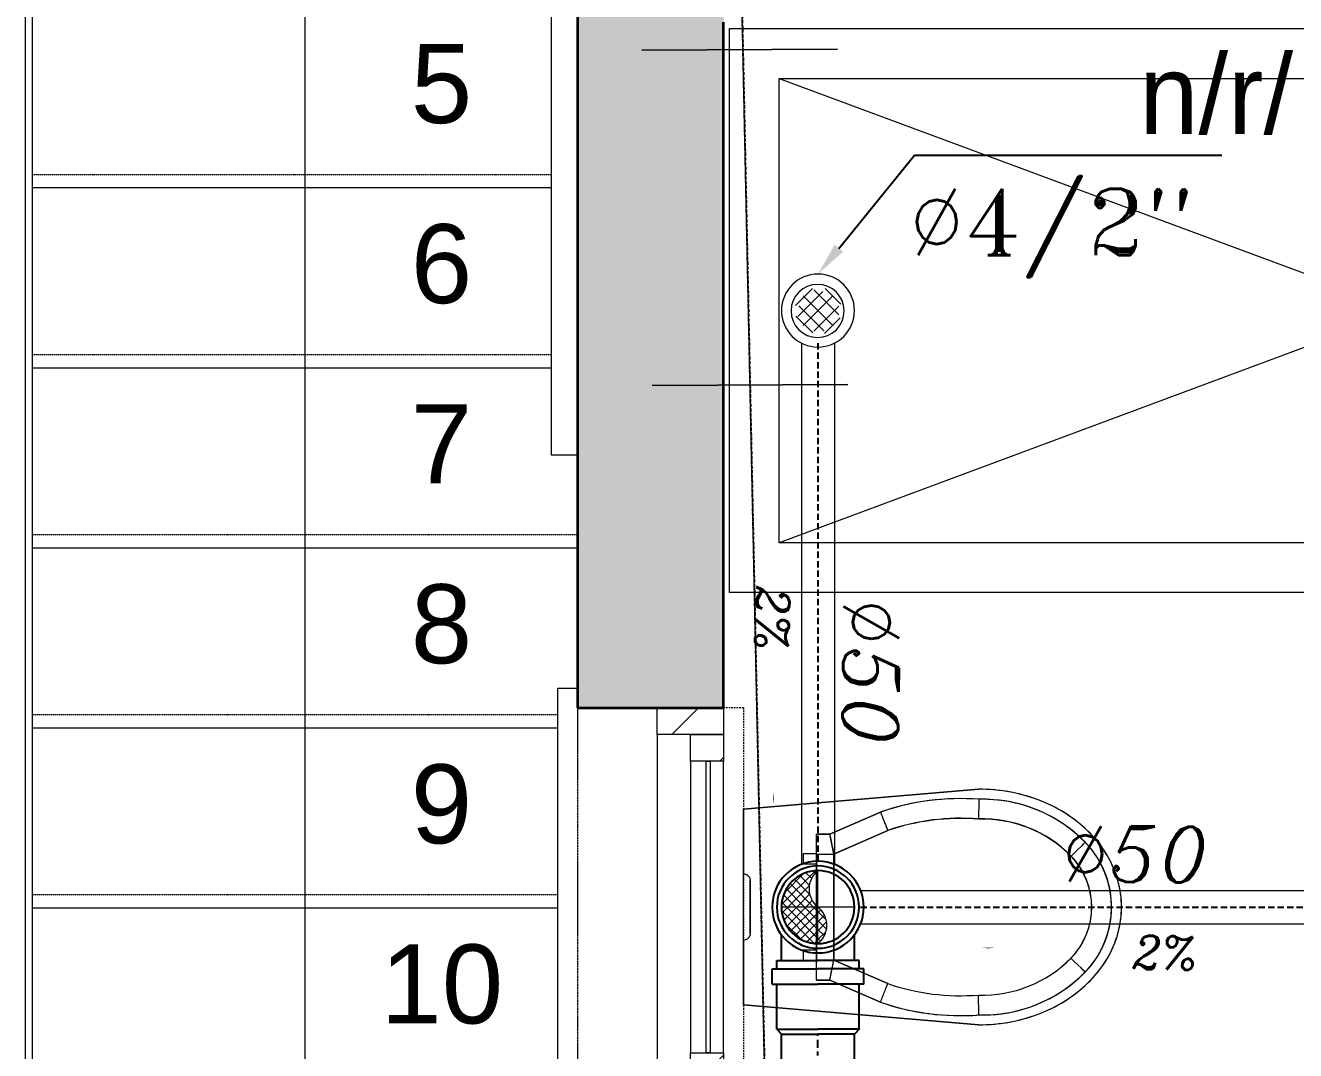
# Model space of a CAD drawing. Header units: centimetres. Extents: x 14435 to 32127, y -4289 to 2500.
# Drawn here: x 25841.3 to 26032.8, y -1457.6 to -1303 of the extents above; entities that cross this region are included whole.
import ezdxf
from ezdxf import colors
from ezdxf.entities.mleader import LeaderData, LeaderLine
from ezdxf.math import Vec2, Vec3

# ---------------------------------------------------------------- set-up
doc = ezdxf.new("R2010")
doc.units = ezdxf.units.CM
for name, pattern in [('Center', [29.999999120608162, 12.00000007375544, -5.999999682284241, 5.999999682284241, -5.999999682284241]), ('Dash Tiny', [0.12, 0.06, -0.06]), ('Hidden', [0.7143750000000001, 0.4762500000000001, -0.238125]), ('Hidden2', [0.30000000000000004, 0.2, -0.1]), ('Overhead', [0.396875, 0.238125, -0.15875])]:
    doc.linetypes.add(name, pattern=pattern)
for name, color, linetype in [('A', 251, 'Continuous'), ('biov 110', 252, 'Continuous'), ('biov center', 130, 'Hidden'), ('BIUV', 4, 'Continuous'), ('FITTINGS', 7, 'Continuous'), ('INS', 1, 'Continuous'), ('M-DR-FITTING', 150, 'Continuous'), ('num of plumbing', 250, 'Continuous')]:
    doc.layers.add(name, color=color, linetype=linetype)
for name, color, linetype, lineweight in [('A-DETL', 7, 'Continuous', 5), ('A-FLOR-HRAL', 7, 'Continuous', 5), ('A-GLAZ', 7, 'Continuous', 13), ('A-WALL-PATT', 7, 'Continuous', 35), ('I-WALL', 7, 'Continuous', 13), ('P-SANR-FIXT', 7, 'Continuous', 5), ('S-STRS', 7, 'Continuous', 13), ('S-STRS-ANNO', 7, 'Continuous', 5)]:
    doc.layers.add(name, color=color, linetype=linetype, lineweight=lineweight)
for name, color, linetype, lineweight, true_color in [('PDF_0-BOUNDARY-BUILDING', 240, 'Continuous', 5, 0xff003f), ('PDF_C1660_0_1', 3, 'Continuous', 5, 0x00ff00), ('מפת מדידה_dwg', 8, 'Continuous', 5, 0x767676)]:
    doc.layers.add(name, color=color, linetype=linetype, lineweight=lineweight, true_color=true_color)
doc.styles.add('Arial_2', font='arial.ttf', dxfattribs={"height": 11.90625})
doc.styles.add('BK', font='miryl')
doc.styles.add('italic1', font='italic.shx', dxfattribs={"height": 30})
doc.styles.add('rom', font='romant')
pattern_1 = [(135, (-2972.061, 549.3240000000001), (-5.613013629058814, -5.613013629058813), [])]

# ---------------------------------------------------------------- blocks, each defined once
blk = doc.blocks.new('If_toilet_wall_hung_6505 - Wall_Hung_WC-Valverfa_2893_1_-385906-קרקע פיתוח')
at = {"layer": 'P-SANR-FIXT'}
for p, q in [((-4.999999999999955, 0), (5.00000000000015, 0)), ((-17.75000000000008, -35.50000000000076), (-14.75000000000025, -3.79e-12)), ((-14.75000000000037, -3.7697e-12), (-17.75000000000007, -35.50000000000063)), ((-14.75000000000025, -3.7902e-12), (14.75000000000034, -3.8855e-12)), ((-5.000000000000066, -1.2779e-12), (-14.75000000000037, -3.7697e-12)), ((-4.000000000003855, -0.9999999999963074), (3.999999999996491, -0.9999999999963074)), ((4.000000000000146, -1.000000000000015), (-3.999999999999953, -1.000000000000015)), ((-3.999999999999979, -1.000000000000003), (4.000000000000187, -1.000000000000029)), ((14.75000000000035, -3.7427e-12), (5.000000000000047, -1.2687e-12)), ((14.75000000000034, -3.8853e-12), (17.75000000000014, -35.50000000000063)), ((17.75000000000014, -35.50000000000059), (14.75000000000035, -3.7427e-12)), ((-8.020000000000001, -8.999999999247303), (-8.020000000000001, -10.9999999992473)), ((-6.52, -8.999999999247303), (-8.020000000000001, -8.999999999247303)), ((-6.52, -10.99999999924731), (-6.52, -8.999999999247303)), ((6.520000000000001, -8.99999999924756), (6.519999999999999, -10.99999999924736)), ((8.020000000000001, -8.99999999924756), (6.520000000000001, -8.99999999924756)), ((8.020000000000001, -10.99999999924737), (8.020000000000001, -8.99999999924756)), ((-11.01940698044644, -10.99999999924729), (10.98059301955353, -10.99999999924738)), ((-11.01940698044644, -12.99999999924702), (-11.01940698044644, -10.99999999924729)), ((-11.01940698045033, -10.99999999924555), (-11.01940698045033, -12.9999999992451)), ((-11.01940698044643, -10.99999999924729), (-8.019406980446458, -10.9999999992473)), ((-11.01940698044643, -10.9999999992473), (-11.01940698044643, -12.9999999992473)), ((-8.019406980445947, -13.62413519553406), (-8.019406980446353, -10.99999999924731)), ((7.980593019553406, -10.99999999924483), (-8.019406980446353, -10.99999999924731)), ((-8.019406980446435, -13.62396172163796), (-8.019406980446435, -10.9999999992473)), ((7.980593019553406, -10.99999999924483), (7.980593019553812, -13.62413519553158)), ((7.980593019553506, -10.99999999924724), (10.9805930195535, -10.99999999924723)), ((7.980593019553518, -10.99999999924723), (7.980593019553518, -13.62396172163789)), ((10.98059301955353, -10.99999999924738), (10.98059301955353, -12.99999999924748)), ((10.98059301954987, -12.9999999992451), (10.98059301954987, -10.99999999924555)), ((10.9805930195535, -10.99999999924723), (10.9805930195535, -12.99999999924723)), ((-14.35204459119447, -20.6650665039681), (-11.01940698044655, -12.999999999247)), ((-11.01940698045033, -12.9999999992451), (-14.35204458283661, -20.6650664847317)), ((-11.01940698044643, -12.9999999992473), (-14.35204458283296, -20.66506648473652)), ((-11.01940698044655, -12.99999999924727), (-8.019406980445954, -13.62413519553406)), ((7.980593019553386, -13.62413519553411), (10.98809504838085, -13.01725466555031)), ((10.98059301955353, -12.99999999924749), (14.31323062194107, -20.66506648473899)), ((14.31323062193702, -20.66506648473517), (10.98059301954987, -12.9999999992451)), ((10.9805930195535, -12.99999999924722), (14.31323062194096, -20.66506648473853)), ((-8.019406980446638, -13.62396172163794), (-11.55406358735208, -21.75367191752143)), ((-11.55406358735221, -21.75367191752144), (-8.019406980446435, -13.62396172163796)), ((-8.019406980445948, -13.62413519553406), (-11.55406358735213, -21.75367191752151)), ((7.980593019553362, -13.62396172163789), (-8.019406980446638, -13.62396172163794)), ((-8.019406980445947, -13.62413519553406), (7.980593019553393, -13.62413519553411)), ((7.980593019553406, -13.62413519553158), (-8.019406980446353, -13.62413519553406)), ((11.51524962646047, -21.75367191752444), (7.980593019553362, -13.62396172163789)), ((7.980593019553515, -13.62396172163789), (11.51524962646018, -21.75367191752338)), ((8.016276268591026, -13.61693471191683), (11.55406358735213, -21.75367191752151)), ((-8.24399771047062, -49.92858528880417), (-7.701725778943311, -49.37286338420829)), ((8.200240937680771, -49.93342350176579), (7.656242985204104, -49.37939109236069)), ((-9.796903633078841, -51.5200079437431), (-9.516204381677316, -51.23234650759217)), ((-9.516203026071253, -51.23234511836301), (-9.183242044054778, -50.89112570366609)), ((-9.183240247394428, -50.89112386244316), (-8.749316191518952, -50.44643718632864)), ((-8.74931470601108, -50.44643566397571), (-8.243998296589126, -49.92858588946018)), ((8.707166328695276, -50.44969951805178), (8.200241569292096, -49.93342414502767)), ((9.142473030583798, -50.89303578389523), (8.707167892505963, -50.44970111070815)), ((9.476495610990971, -51.23321966542672), (9.14247488747822, -50.89303767504148)), ((9.758089672186438, -51.52000794374286), (9.476496993707224, -51.23322107364822))]:
    blk.add_line(p, q, dxfattribs=at)
at = {"layer": 'P-SANR-FIXT', "flags": 128}
for points in [[(-14.35204458283661, -20.6650664847317), (-14.80522823461936, -22.06249265946157), (-15.20216724551533, -23.4769235548016), (-15.54222659778271, -24.90609638304536), (-15.82486226900004, -26.34772477254824), (-16.04962210238608, -27.79950242541346), (-16.2161465301537, -29.25910680709249), (-16.32416914874103, -30.72420286193941), (-16.3735171450029, -32.19244674881153), (-16.36411157267107, -33.66148959068651), (-16.29596747865643, -35.12898123240537), (-16.26940698045, -35.49999999997634)], [(16.23059301954997, -35.49999999997634), (16.31359515261636, -34.03327371945433), (16.33787748543722, -32.56440146347824), (16.30340117146065, -31.09573311431412), (16.21022136543365, -29.62961822802345), (16.05848713516836, -28.1684022756632), (15.84844122306617, -26.71442289105594), (15.58041965777809, -25.27000613104154), (15.25485121663365, -23.83746275431945), (14.87225673968828, -22.41908452469283), (14.43324829648908, -21.01714054476455), (14.31323062193702, -20.66506648473517)], [(-16.26940698045, -35.49999999997634), (-16.27511357824948, -36.36572073057426), (-16.24619601577117, -37.23097717997079), (-16.18270055494665, -38.09438512243072), (-16.08472877496773, -38.95456328942673), (-15.95243740978316, -39.8101355793849), (-15.78603809735559, -40.6597332591552), (-15.58579704108971, -41.50199715368333), (-15.35203458395924, -42.33557982042159), (-15.0851246960288, -43.15914770491729), (-14.78549437618151, -43.97138327424105), (-14.4536229690109, -44.77098712474877), (-14.0900413979738, -45.55668006085727), (-13.69533131602317, -46.3272051414726), (-13.27012417509043, -47.081329690831), (-12.81510021589426, -47.81784727052987), (-12.33098737970378, -48.5355796095539), (-11.81856014378385, -49.23337848927126), (-11.27863828240095, -49.91012758032974), (-10.71208555535594, -50.5647442285489), (-10.11980832615375, -51.19618118693225), (-9.796903633082422, -51.52000794373869)], [(9.75808967218283, -51.52000794373869), (10.36357480709459, -50.90122470217184), (10.94383088864425, -50.25872347379069), (11.49792963088154, -49.59353212350023), (12.02498459402149, -48.90671481556799), (12.52415260255555, -48.1993703111663), (12.99463509415273, -47.47263021061737), (13.43567939719073, -46.72765714305075), (13.84657993486954, -45.96564290645003), (14.22667935398302, -45.18780656104082), (14.57536957654407, -44.39539247904885), (14.89209277257908, -43.58966835396741), (15.17634225253964, -42.77192317251523), (15.42766327789389, -41.94346515253873), (15.64565378861362, -41.10561965014348), (15.82996504638389, -40.25972703940214), (15.98030219250959, -39.40714056804548), (16.09642471962755, -38.54922419254931), (16.17814685646566, -37.68735039610354), (16.2253378650384, -36.82289799292835), (16.23792224979822, -35.95724992245839), (16.23059301954997, -35.49999999997634)], [(-9.796903633082422, -51.52000794373869), (-9.388389232392983, -51.90298858727997), (-8.964886458709538, -52.26932666826145), (-8.527072826127727, -52.61843612390883), (-8.075648743065258, -52.94975845356613), (-7.61133639175562, -53.26276361217709), (-7.134878572913305, -53.556950858262), (-6.647037517408859, -53.83184955498988), (-6.1485936668652, -54.08701992308124), (-5.640344425112681, -54.32205374438069), (-5.123102882518772, -54.53657501491413), (-4.597696515211242, -54.73024054641191), (-4.064965861298223, -54.90274051533121), (-3.525763176181994, -55.05379895852837), (-2.980951069135709, -55.18317421470845), (-2.431401123309654, -55.29065931106931), (-1.877992501386918, -55.37608229437832), (-1.321610539107055, -55.43930650608996), (-0.7631453289222213, -55.48023080094977), (-0.2034902960355668, -55.4987897088215), (-3.8983e-12, -55.49998654813197)], [(-3.8983e-12, -55.49998654813197), (0.5598346171935124, -55.48801197992281), (1.11874257140032, -55.45365957648701), (1.675829729116049, -55.39698429435362), (2.230204869727249, -55.31807680187995), (2.780981111270124, -55.2170633342167), (3.327277329250265, -55.0941054913749), (3.868219566256703, -54.94939997966493), (4.402942430104072, -54.78317829703792), (4.930590478278665, -54.59570636272434), (5.450319586462446, -54.38728409183873), (5.961298298952393, -54.15824491553973), (6.462709158810735, -53.90895524765638), (6.953750015624083, -53.63981389848108), (7.433635308770724, -53.35125143675471), (7.901597324152892, -53.04372950085913), (8.356887422371672, -52.71774006029491), (8.798777236392773, -52.37380462861879), (9.226559836780002, -52.01247342915786), (9.639550862626946, -51.63432451475117), (9.75808967218283, -51.52000794373869)]]:
    blk.add_lwpolyline(points, dxfattribs=at)
at = {"layer": 'P-SANR-FIXT'}
for centre, radius, start, end in [((20.35235974803396, -32.69186021421128), 36.72927235015186, 160.8862671774851, 184.3848328534368), ((20.35236424021053, -32.69186125371304), 36.72927693665903, 160.8862679725171, 184.3848339864173), ((-20.39117370894301, -32.69186021421334), 36.72927235016794, 355.6151646026862, 19.11373282250528), ((-20.39117370892665, -32.69186021421128), 36.72927235015183, 355.6151671465627, 19.11373282251196), ((20.35236360638918, -32.69186110704554), 33.72927628952832, 161.0772151825673, 184.652074254147), ((20.35236424021053, -32.69186125371304), 33.72927693665905, 161.0772152960454, 184.6520747443133), ((20.35235974803396, -32.69186021421129), 33.72927235015185, 161.0772144917799, 184.6520763730223), ((-20.39117370894301, -32.69186021421335), 33.72927235016792, 355.347923626982, 18.92278550820904), ((-20.39117370892665, -32.69186021421129), 33.72927235015185, 355.3479236269777, 18.92278550821733), ((-20.35236360638918, -32.69186110704554), 33.72927628952832, 355.3479257458523, 18.92278481743267), ((5.367872172899209, -36.07550628776512), 21.64493143087049, 178.4764115387629, 190.2382057693785), ((5.367973139797694, -36.07548834199311), 21.64503185408559, 178.4764717283464, 225.508750169254), ((5.367973286149463, -36.07548824464556), 18.64503202610142, 178.0082477738197, 225.4947289131887), ((5.367872172899209, -36.07550628776512), 18.64493143087051, 178.0081816384658, 225.5235884612265), ((5.367973139797694, -36.07548834199312), 18.64503185408557, 178.0082489528071, 225.494729024239), ((-5.406686133791898, -36.07550628776512), 18.64493143087051, 314.4764115387732, 1.991818361534851), ((-5.406786392202893, -36.07548881325097), 18.64503102135915, 314.5052704381577, 1.99175398688536), ((-5.367973286149463, -36.07548824464556), 18.64503202610142, 314.5052710868106, 1.991752226180269), ((-5.406786392202893, -36.07548881325096), 21.64503102135913, 314.4912493289817, 1.523530871342399), ((-5.406686133791898, -36.07550628776512), 21.6449314308705, 338.0000000000047, 1.523588461237019), ((5.367872172899209, -36.07550628776512), 21.64493143087047, 213.7617942306102, 225.523588461226), ((-0.0586815592042032, -41.59667621325911), 10.90344953959624, 225.4947289131882, 270.3083631374424), ((-0.0194069804463582, -41.49999999924796), 10.99999999999944, 225.7018146411251, 314.2981853588667), ((-0.0194069804463717, -41.49999999924726), 10.99999999999999, 225.7453737292145, 270.0794241734842), ((-0.0194069804463176, -41.49999999924726), 10.99999999999999, 270.0794241734844, 314.2546120135344), ((0.0586815592042032, -41.59667621325911), 10.90344953959624, 269.6916368625569, 314.505271086811), ((-5.406686133791898, -36.07550628776512), 21.64493143087051, 314.4764115387728, 326.2382057693888), ((-0.0194069804463582, -41.49999999924795), 13.99999999999943, 225.6791168391959, 314.3208831018384), ((-0.0194069804463717, -41.49999999924726), 13.99999999999995, 240.4943511519144, 255.2868876626992), ((-0.0194069804463176, -41.49999999924726), 14.00000000000002, 284.8190112352791, 299.5585982970742)]:
    blk.add_arc(centre, radius, start, end, dxfattribs=at)
blk.add_ellipse((3.72e-14, -35.50000000000063), major_axis=(0, 21.49999999999938), ratio=0.8255813953488662, start_param=1.570796326794898, end_param=4.712388980384681, dxfattribs=at)
for points, knots in [([(-3.999999999999945, -1.000000000000015), (-4.08726646259966, -1.000000000000016), (-4.218154358056631, -0.982754608419044), (-4.383777717679782, -0.9265197981688531), (-4.481820890870497, -0.8781717134747669), (-4.555966852896974, -0.83206316746504), (-4.626939855904026, -0.7812061801555586), (-4.692690745187935, -0.7235441525460313), (-4.752376575504606, -0.659816531565258), (-4.807768261615867, -0.5923231788631362), (-4.86850287230196, -0.5014301675366433), (-4.926519594019808, -0.3837775487251505), (-4.982754730908363, -0.2181544594295397), (-4.999999999999958, -0.0872664625997359), (-4.999999999999956, -1.9e-14)], [0, 0, 0, 0, 0.1666666666666666, 0.25, 0.3333333333333333, 0.375, 0.4166666666666666, 0.5, 0.5416666666666666, 0.5833333333333333, 0.6666666666666666, 0.75, 0.8333333333333333, 1, 1, 1, 1]), ([(5.000000000000145, -1.9e-14), (4.999612983562118, -0.0872664625997362), (4.982942547026726, -0.2181544594295386), (4.926335572635726, -0.3837775487251491), (4.86853726458213, -0.501430167536641), (4.807812703883079, -0.5923231788631343), (4.752029149803813, -0.6598165315652578), (4.692875643706984, -0.7235441525460299), (4.627035269076176, -0.7812061801555578), (4.55555372727636, -0.8320631674650373), (4.482057932087645, -0.8781717134747653), (4.383709974831497, -0.9265197981688507), (4.217805756938854, -0.9827546084190437), (4.089212696735146, -1.000000000000017), (4.000000000000129, -1.000000000000015)], [-1, -1, -1, -1, -0.8333333333333331, -0.75, -0.6666666666666666, -0.5833333333333333, -0.5416666666666666, -0.5, -0.4166666666666666, -0.375, -0.3333333333333333, -0.25, -0.1666666666666666, 0, 0, 0, 0]), ([(-11.01940698044643, -12.9999999992473), (-11.01940698044645, -13.00048296613383), (-10.80858738939814, -13.04371506871108), (-10.16500159958696, -13.17776562061257), (-9.536666603743523, -13.30823475007135), (-8.804773868117794, -13.46118054175779), (-8.281206368245625, -13.56829641372406), (-8.01940698044647, -13.62396172163795)], [0, 0, 0, 0, 0.3333333333333333, 0.5, 0.6666666666666666, 0.8333333333333331, 1, 1, 1, 1]), ([(10.9805930195535, -12.99999999924723), (10.9804004480449, -12.99955708477743), (10.76982634567405, -13.04396949378363), (10.12616363391548, -13.17765020594357), (9.497914975282749, -13.30853444360976), (8.765734582274783, -13.46009718227272), (8.242876610614765, -13.57062445683), (7.980593019553545, -13.62396172163788)], [0, 0, 0, 0, 0.3333333333333333, 0.5, 0.6666666666666666, 0.8333333333333331, 1, 1, 1, 1]), ([(-14.35204458283296, -20.66506648473652), (-14.35202719400624, -20.66502649043503), (-14.16071973577292, -20.73971125596605), (-13.42421685248665, -21.02677024591329), (-12.49460458518325, -21.3883245784806), (-11.86744680241598, -21.63228095909282), (-11.55406358735225, -21.75367191752146)], [0, 0, 0, 0, 0.2857142857142857, 0.5714285714285714, 0.7857142857142857, 1, 1, 1, 1]), ([(14.31323062194096, -20.66506648473853), (14.31322192747994, -20.66504648747819), (14.24269559149716, -20.69259828543674), (13.86995347617975, -20.8379252965228), (13.27362496135524, -21.07019028891423), (12.73866068630018, -21.27839951538098), (12.1420294099197, -21.51025763590745), (11.72417251431909, -21.67274432244798), (11.51524962646018, -21.75367191752338)], [-1, -1, -1, -1, -0.8571428571428571, -0.5714285714285714, -0.4285714285714286, -0.2857142857142857, -0.1428571428571428, 0, 0, 0, 0]), ([(-16.26940698044634, -35.49999999997718), (-16.26940660712626, -35.49998596428221), (-16.15456461769669, -35.49713088272652), (-15.60258933997383, -35.48340144385951), (-14.79128071530031, -35.46360232904432), (-13.93600151257556, -35.44306419291005), (-13.4889088204127, -35.43280641525499), (-13.26579399705463, -35.42746838101866)], [-1, -1, -1, -1, -0.7857142857142857, -0.5714285714285714, -0.2857142857142857, -0.1428571428571428, 0, 0, 0, 0]), ([(16.23059301955363, -35.49999999997722), (16.23059131190155, -35.50002226996414), (16.11575092401923, -35.49712208843771), (15.56377493375, -35.48342454607278), (14.75246984629812, -35.46351478860741), (13.89718648553296, -35.44321479072662), (13.45010486751437, -35.43247390126709), (13.22698003616194, -35.42746838101864)], [-1, -1, -1, -1, -0.7857142857142857, -0.5714285714285714, -0.2857142857142857, -0.1428571428571428, 0, 0, 0, 0])]:
    blk.add_open_spline(points, degree=3, knots=knots, dxfattribs=at)
for points in [[(-17.75000000000007, -35.50000000000074), (-17.75000000000004, -37.10819623933835), (-17.45081322796323, -40.32450976880328), (-16.1269763494928, -44.90712193054949), (-13.99446580567274, -49.01800485516695), (-11.16021331066058, -52.45104308856178), (-7.766344849639065, -55.03408402896341), (-3.983025506801984, -56.63760475499781), (-1.327696895266941, -57.00000000000006), (1.737e-13, -57.00000000000001)], [(-6.59e-14, -57.00000000000001), (1.327696895267051, -57.00000000000003), (3.983025506802084, -56.63760475499779), (7.766344849639174, -55.03408402896336), (11.16021331066068, -52.45104308856177), (13.99446580567284, -49.01800485516695), (16.12697634949289, -44.90712193054942), (17.4508132279633, -40.32450976880324), (17.75000000000011, -37.10819623933832), (17.75000000000013, -35.5000000000007)]]:
    blk.add_open_spline(points, degree=3, dxfattribs=at)
blk = doc.blocks.new('2D מקלחון - M_Shower Stall-2D-911699-קרקע פיתוח')
at = {"layer": 'P-SANR-FIXT'}
for p, q in [((0, 0), (0, 84.99999999999966)), ((0, 84.99999999999966), (193.6463891184656, 84.99999999999966)), ((193.6463891184656, 84.99999999999966), (193.6463891184656, 0)), ((7.499999999999607, 77.49999999999972), (93.92853361856007, 45.39466094067235)), ((7.499999999999607, 7.5), (7.499999999999607, 77.49999999999972)), ((7.499999999999607, 77.49999999999972), (186.1463891184657, 77.49999999999972)), ((186.1463891184657, 77.49999999999972), (99.7178554999053, 45.39466094067236)), ((186.1463891184657, 77.49999999999972), (186.1463891184657, 7.5)), ((94.06100125041291, 39.73780669117997), (7.499999999999607, 7.5)), ((99.58538786805249, 39.73780669117998), (186.1463891184657, 7.5)), ((186.1463891184657, 7.5), (7.499999999999621, 7.5)), ((193.6463891184656, 0), (0, 0))]:
    blk.add_line(p, q, dxfattribs=at)
for start, end in [(359.9999999999994, 179.9999999999997), (180, 359.9999999999994)]:
    blk.add_arc((96.82319455923307, 42.49999999999974), 4, start, end, dxfattribs=at)
blk = doc.blocks.new('חלון חד כנפי - שירותים מרתף-V3-קרקע פיתוח')
at = {"layer": 'A-GLAZ', "lineweight": 5, "true_color": 0x008040}
h = blk.add_hatch(dxfattribs=at)
h.set_pattern_fill('FP_3', color=116, style=0, pattern_type=2)
h.set_pattern_definition(pattern_1)
h.paths.add_polyline_path([(30.00000000000185, 8.556058097535843), (30.00000000000185, 11.00000000000096), (26.00000000000059, 11.00000000000096), (26.00000000000059, 0.9999999999997726), (30.00000000000185, 0.9999999999997726)], flags=0)
h.paths.add_polyline_path([(-25.99999999999799, 0.9999999999997726), (-25.99999999999799, 11.00000000000096), (-29.99999999999794, 11.00000000000096), (-29.99999999999794, 0.9999999999997726)], flags=0)
h = blk.add_hatch(dxfattribs=at)
h.set_pattern_fill('FP_3', color=116, style=0, pattern_type=2)
h.set_pattern_definition(pattern_1)
h.paths.add_polyline_path([(26.00000000000059, 5.999999999998635), (26.00000000000059, 11.00000000000096), (22.00000000000063, 11.00000000000096), (22.00000000000063, 5.999999999998635)], flags=0)
h.paths.add_polyline_path([(-21.99999999999803, 9.00000000000142), (-21.99999999999803, 11.00000000000096), (-25.99999999999799, 11.00000000000096), (-25.99999999999799, 5.999999999998635), (-21.99999999999803, 5.999999999998635), (-21.99999999999803, 8.400000000001555)], flags=0)
at = {"layer": 'A-GLAZ', "linetype": 'Overhead'}
for p, q in [((-30.00000000000079, 14), (-30.00000000000079, 11)), ((-30.00000000000079, 14), (29.9999999999992, 14)), ((29.9999999999992, 14), (29.9999999999992, 11)), ((-30.00000000000036, -10.99999999999999), (29.99999999999964, -10.99999999999999))]:
    blk.add_line(p, q, dxfattribs=at)
at = {"layer": 'A-GLAZ'}
for p, q in [((-30.00000000000103, 11), (-26.00000000000103, 11)), ((-26.00000000000103, 6.000000000000001), (-26.00000000000103, 11)), ((-26.00000000000103, 11), (-22.00000000000103, 11)), ((-26.00000000000103, 11), (-26.00000000000103, 1.000000000000002)), ((-22.00000000000103, 11), (-22.00000000000103, 6.000000000000001)), ((21.99999999999772, 11), (-22.00000000000103, 11)), ((21.99999999999772, 6.000000000000001), (21.99999999999772, 11)), ((21.99999999999772, 11), (25.99999999999772, 11)), ((25.99999999999772, 11), (25.99999999999772, 6.000000000000001)), ((25.99999999999782, 1.000000000000002), (25.99999999999782, 11)), ((25.99999999999782, 11), (29.99999999999783, 11)), ((-22.00000000000103, 8.400000000000006), (-22.00000000000103, 9.000000000000005)), ((-22.00000000000103, 9.000000000000005), (21.99999999999772, 9.000000000000005)), ((21.99999999999772, 8.400000000000006), (-22.00000000000103, 8.400000000000006)), ((21.99999999999772, 9.000000000000005), (21.99999999999772, 8.400000000000006)), ((-22.00000000000103, 6.000000000000001), (-26.00000000000103, 6.000000000000001)), ((-22.00000000000103, 6.000000000000001), (21.99999999999772, 6.000000000000001)), ((25.99999999999772, 6.000000000000001), (21.99999999999772, 6.000000000000001)), ((-26.00000000000103, 1.000000000000002), (-30.00000000000103, 1.000000000000002)), ((-26.00000000000103, 1.000000000000002), (25.99999999999782, 1.000000000000002)), ((29.99999999999783, 1.000000000000002), (25.99999999999782, 1.000000000000002)), ((-33.0000000000008, -14.00000000010141), (-33.0000000000008, -11.00000000000223)), ((32.99999999999918, -11.00000000000223), (32.99999999999918, -14.00000000010141)), ((32.99999999999918, -14.00000000010141), (-33.0000000000008, -14.00000000010141))]:
    blk.add_line(p, q, dxfattribs=at)
blk = doc.blocks.new('הזזה-דו-כנפי - מרתף סלון 1-929916-קרקע פיתוח')
at = {"layer": 'A-GLAZ'}
for p, q in [((43.95895115519237, 15), (-104.0000000000017, 15)), ((-104.0000000000017, 15), (-104.0000000000017, 10.99999999999999))]:
    blk.add_line(p, q, dxfattribs=at)
blk = doc.blocks.new('Railing - Railing-1077761-קרקע פיתוח')
at = {"layer": 'A-FLOR-HRAL'}
for p, q in [((-643.5642731578806, -3078.818674903796), (-643.56427315788, -2754.942429719257)), ((-642.5642731578802, -2755.942429719257), (-642.5642731578808, -3078.818674903796))]:
    blk.add_line(p, q, dxfattribs=at)
blk = doc.blocks.new('מפת מדידה_dwg-896485-קרקע פיתוח')
at = {"layer": 'PDF_0-BOUNDARY-BUILDING', "color": 231, "true_color": 0xffaabf, "flags": 128}
for points in [[(30735.42389207275, 24167.82062751627), (30707.91173207275, 24178.40222751626)], [(30718.49333207275, 24120.20342751626), (30690.98117207275, 24130.78502751627)]]:
    blk.add_lwpolyline(points, close=True, dxfattribs=at)
at = {"layer": 'PDF_C1660_0_1', "color": 9, "lineweight": 13, "true_color": 0xe1aab7, "flags": 128}
blk.add_lwpolyline([(31975.05833207275, 24912.76526751626), (32581.19700419098, 24734.10847594857), (32150.39425309013, 23274.84963333078), (31652.0080480739, 23486.75255660371), (31211.20155395096, 23679.27663398915), (30771.44293088321, 23876.01075483525), (30636.10839153643, 23938.14752650648), (31134.71899388255, 25299.10925258234), (31975.06784153246, 24912.78774442101)], dxfattribs=at)
blk = doc.blocks.new('pituah')
at = {"layer": 'A-WALL-PATT', "lineweight": 13, "true_color": 0xc7c8ca}
h = blk.add_hatch(color=9, dxfattribs=at)
h.paths.add_polyline_path([(58646.74221481918, -12580.05060542084), (58668.74221481918, -12580.05060542084), (58668.74221481918, -12550.86457382696), (58646.74221481918, -12550.86457382696), (58646.74221481918, -12553.86457382696)], flags=0)
h.paths.add_polyline_path([(58646.74221481918, -12490.86457382696), (58668.74221481918, -12490.86457382696), (58668.74221481918, -12369.10032344922), (58646.74221481918, -12369.10032344922), (58646.74221481918, -12473.9702112999)], flags=0)
h.paths.add_polyline_path([(58646.74221481918, -12309.10032344922), (58668.74221481918, -12309.10032344922), (58668.74221481918, -12283.10032344922), (58646.74221481918, -12283.10032344922), (58646.74221481918, -12306.10032344922)], flags=0)
h.paths.add_polyline_path([(58657.74221481919, -12207.10032344922), (58668.74221481918, -12207.10032344922), (58668.74221481918, -12112.7046084035), (58646.74221481918, -12112.7046084035), (58646.74221481918, -12207.10032344922), (58650.95530645983, -12207.10032344922)], flags=0)
at = {"layer": 'A-DETL', "color": 1, "linetype": 'Hidden', "lineweight": 25, "true_color": 0xff0000}
blk.add_line((58646.27164007049, -11192.99573144534), (58676.96437716999, -12642.33992393174), dxfattribs=at)
at = {"layer": 'A-DETL', "linetype": 'Dash Tiny'}
blk.add_line((58646.74221481918, -12090.7046084035), (58646.74221481918, -12627.62190243284), dxfattribs=at)
at = {"layer": 'I-WALL', "lineweight": 35}
for p, q in [((58646.74221481918, -12369.10032344922), (58646.74221481918, -12490.86457382696)), ((58668.74221481918, -12490.86457382696), (58668.74221481918, -12387.49603849493)), ((58646.74221481918, -12490.86457382696), (58668.74221481918, -12490.86457382696))]:
    blk.add_line(p, q, dxfattribs=at)
at = {"layer": 'S-STRS', "linetype": 'Hidden2', "lineweight": 5}
for p, q in [((58642.74221481919, -12410.47904528999), (58564.50205685394, -12410.47904528999)), ((58642.74221481919, -12437.62190243284), (58564.50205685394, -12437.62190243284)), ((58646.74221481918, -12464.7647595757), (58564.50205685394, -12464.7647595757)), ((58643.74221481908, -12491.90761671856), (58564.50205685394, -12491.90761671856)), ((58643.74221481908, -12519.05047386141), (58564.50205685394, -12519.05047386141))]:
    blk.add_line(p, q, dxfattribs=at)
at = {"layer": 'S-STRS', "lineweight": 5}
for p, q in [((58642.74221481919, -12412.47904528999), (58564.50205685394, -12412.47904528999)), ((58642.74221481919, -12439.62190243284), (58564.50205685394, -12439.62190243284)), ((58646.74221481918, -12466.7647595757), (58564.50205685394, -12466.7647595757)), ((58643.74221481908, -12493.90761671856), (58564.50205685394, -12493.90761671856)), ((58643.74221481908, -12521.05047386141), (58564.50205685394, -12521.05047386141))]:
    blk.add_line(p, q, dxfattribs=at)
at = {"layer": 'S-STRS-ANNO'}
for p, q in [((58605.62213583656, -12383.33618814713), (58605.62213583656, -12410.47904528999)), ((58605.62213583656, -12410.47904528999), (58605.62213583656, -12437.62190243284)), ((58605.62213583656, -12437.62190243284), (58605.62213583656, -12464.7647595757)), ((58605.62213583656, -12464.7647595757), (58605.62213583656, -12491.90761671856)), ((58605.62213583656, -12491.90761671856), (58605.62213583656, -12519.05047386141)), ((58605.62213583656, -12519.05047386141), (58605.62213583656, -12546.19333100427))]:
    blk.add_line(p, q, dxfattribs=at)
at = {"layer": 'A-FLOR-HRAL'}
blk.add_blockref('Railing - Railing-1077761-קרקע פיתוח', (59207.06633001182, -9548.80322752905), dxfattribs=at)
at = {"layer": 'A-GLAZ'}
for name, p, rotation in [('הזזה-דו-כנפי - מרתף סלון 1-929916-קרקע פיתוח', (58657.74221481919, -12348.7046084035), 89.99999999999991), ('חלון חד כנפי - שירותים מרתף-V3-קרקע פיתוח', (58657.74221481919, -12520.86457382696), 269.9999999999999)]:
    blk.add_blockref(name, p, dxfattribs=dict(at, rotation=rotation))
at = {"layer": 'P-SANR-FIXT'}
blk.add_blockref('2D מקלחון - M_Shower Stall-2D-911699-קרקע פיתוח', (58669.65275504528, -12473.46155081353), dxfattribs=at)
at = {"layer": 'P-SANR-FIXT', "rotation": 89.99999999999991}
blk.add_blockref('If_toilet_wall_hung_6505 - Wall_Hung_WC-Valverfa_2893_1_-385906-קרקע פיתוח', (58671.74221481918, -12520.86457382696), dxfattribs=at)
at = {"layer": 'מפת מדידה_dwg', "color": 31, "true_color": 0xffbfaa, "rotation": 21.33280097992486}
blk.add_blockref('מפת מדידה_dwg-896485-קרקע פיתוח', (38848.26592902491, -46084.55982532314), dxfattribs=at)
at = {"layer": 'S-STRS-ANNO', "char_height": 11.90625, "attachment_point": 1, "line_spacing_factor": 0.9417779076525878, "style": 'Arial_2'}
for s, insert, width in [('\\fArial|b0|i0|c177|p34|;5', (58621.6035160159, -12390.7947723786), 10.98878234872885), ('\\fArial|b0|i0|c177|p34|;6', (58621.6035160159, -12417.93762952146), 10.98878234872885), ('\\fArial|b0|i0|c177|p34|;7', (58621.6035160159, -12445.08048666431), 10.98878234872885), ('\\fArial|b0|i0|c177|p34|;8', (58621.6035160159, -12472.22334380717), 10.98878234872885), ('\\fArial|b0|i0|c177|p34|;9', (58621.6035160159, -12499.36620095003), 10.98878234872885), ('10', (58617.02485670392, -12526.50905809289), 21.9775646974577)]:
    blk.add_mtext(s, dxfattribs=dict(at, insert=insert, width=width))
blk = doc.blocks.new('*U752')
at = {"layer": 'FITTINGS', "color": 6}
for p, q in [((-591.248051652141, 3.999999880393829, 1.070817084e-07), (179.204960908015, 3.999999949559388, 1.070817084e-07)), ((-591.248051652141, -106.0000001195773, 1.070817084e-07), (179.2049609142177, -106.000000050407, 1.070817084e-07))]:
    blk.add_line(p, q, dxfattribs=at)
at = {"layer": 'FITTINGS', "color": 3, "linetype": 'Center'}
blk.add_line((-591.248051652141, -51.00000011959409, 1.070817084e-07), (179.2049609111163, -51.00000005042383, 1.070817084e-07), dxfattribs=at)
at = {"layer": 'M-DR-FITTING', "color": 0}
for p, q in [((186.5398761307959, 11.03999996236215), (179.2049608871307, 3.999999949559388)), ((179.2049608871307, 3.999999949559388), (179.2049609111414, -51.00000005042383)), ((186.5398761307959, 11.03999996236215), (186.539876138862, -51.00000005042383)), ((186.5398761307959, 11.03999994635504), (254.7398761387666, 11.03999994635504)), ((254.7398761067524, 18.07999994315226), (277.4732094480867, 18.07999997516647)), ((254.7398761067524, 18.07999994315226), (254.7398761307631, -51.00000005042383)), ((277.4732094480867, 18.07999997516647), (277.4732094641564, -51.0000000504082)), ((277.4732094640938, 11.03999996236215), (289.9398761227543, 11.03999994635504)), ((289.9398761227543, 11.03999994635504), (289.9398761387614, -51.00000005042383)), ((289.9398761245426, 3.999999949718834), (328.8072766754256, 3.999999949847016)), ((179.2049608871307, -106.000000050407), (179.2049609111414, -51.00000005042383)), ((186.5398761307959, -113.0400000632098), (186.539876138862, -51.00000005042383)), ((254.7398761067524, -120.0800000439999), (254.7398761307631, -51.00000005042383)), ((277.4732094480867, -120.0800000760141), (277.4732094641564, -51.00000005043947)), ((289.9398761227543, -113.0400000472027), (289.9398761387614, -51.00000005042383)), ((186.5398761307959, -113.0400000632098), (179.2049608871307, -106.000000050407)), ((186.5398761307959, -113.0400000472027), (254.7398761387666, -113.0400000472027)), ((277.4732094640938, -113.0400000632098), (289.9398761227543, -113.0400000472027)), ((289.9398761245426, -106.0000000503117), (328.8072766754256, -106.0000000504383)), ((254.7398761067524, -120.0800000439999), (277.4732094480867, -120.0800000760141))]:
    blk.add_line(p, q, dxfattribs=at)
for centre, radius, start, end in [((370.6049608745177, -51.00000007243361), 69.08000004960095, 1.83623345e-08, 179.9999999816376), ((370.6049608745177, -51.00000007243361), 62.04000002079032, 2.0440229e-08, 179.9999999795597), ((370.6049608745177, -51.00000007243361), 55.0000000222267, 0, 180), ((370.6049608745177, -51.0000000281577), 69.08000004960095, 180.0000000183623, 359.9999999816376), ((370.6049608745177, -51.0000000281577), 62.04000002079032, 180.0000000208441, 359.9999999791559), ((370.6049608745177, -51.0000000281577), 55.0000000222267, 180, 0)]:
    blk.add_arc(centre, radius, start, end, dxfattribs=at)
blk = doc.blocks.new('*U756')
at = {"layer": 'biov 110', "color": 5, "lineweight": 5}
for p, q in [((8478.178792764433, 3899.65013596158), (8550.35949111983, 3899.65013596158)), ((8478.178792764433, 3894.65013596158), (8550.359491119832, 3894.65013596158))]:
    blk.add_line(p, q, dxfattribs=at)
at = {"layer": 'biov center', "color": 3, "ltscale": 2}
blk.add_lwpolyline([(8478.178792764433, 3897.15013596158), (8550.35949111983, 3897.15013596158)], dxfattribs=at)
blk = doc.blocks.new('A$C41AC0131')
at = {"layer": 'BIUV', "color": 5, "ltscale": 40}
blk.add_lwpolyline([(1.48914987221e-05, 11.33771083684405, 0, 16.31474431520326, 0), (57.01222824284922, 8.144625422311947, 0, 0, 0), (81.45624912588393, 6.993640679400414, 0, 0, 0)], format="xyseb", dxfattribs=at)
blk = doc.blocks.new('A$C38873827')
at = {"color": 7, "rotation": 87.25165573860627}
blk.add_blockref('A$C41AC0131', (13.51488641891046, -0.5436195913571285), dxfattribs=at)
blk = doc.blocks.new('*U758')
at = {"layer": 'biov 110', "color": 5, "lineweight": 5}
for p, q in [((8478.178792764433, 3899.65013596158), (8556.762698238968, 3899.65013596158)), ((8478.178792764433, 3894.65013596158), (8556.762698238974, 3894.65013596158))]:
    blk.add_line(p, q, dxfattribs=at)
at = {"layer": 'biov center', "color": 3, "ltscale": 2}
blk.add_lwpolyline([(8478.178792764433, 3897.15013596158), (8556.762698238968, 3897.15013596158)], dxfattribs=at)
blk = doc.blocks.new('3wre')
at = {"layer": 'INS', "color": 18, "lineweight": 5, "true_color": 0x000000}
for p, q in [((-0.7040712428133702, 3.057925041201086), (-3.010372145210566, 0.7516241388002527)), ((0.8171517953014698, 2.773286859748622), (-2.621098964948029, -0.6649639004972415)), ((2.032873205775103, 2.032873205775103), (-2.032873205775103, -2.032873205775103)), ((2.032873205775103, -2.032873205775103), (-2.032873205775103, 2.032873205778741)), ((2.773286859744985, -0.8171517952941941), (-0.6649639004972415, 2.62109896495167)), ((3.057925041204723, 0.7040712428206461), (0.7516241388002527, 3.010372145221481)), ((0.5657443675518155, -2.839139615873136), (-2.857225899126206, 0.5838306508012466)), ((2.839139615884048, 0.5657443675481773), (-0.5838306507866946, -2.857225899126206)), ((-0.89411261366331, -3.137632516769372), (-3.033469030335254, -0.9982761001010658)), ((3.137632516773007, -0.89411261366331), (0.9982761001083416, -3.033469030327978))]:
    blk.add_line(p, q, dxfattribs=at)
at = {"layer": 'INS', "color": 5, "lineweight": 5}
blk.add_circle((0, 0), 4.996411190204183, dxfattribs=at)
at = {"layer": 'INS', "color": 18, "lineweight": 5, "true_color": 0x000000}
blk.add_circle((0.0494418560483609, 0.049441856042904), 3.631434017682293, dxfattribs=at)

msp = doc.modelspace()

# ---------------------------------------------------------------- block references
msp.add_blockref('pituah', (-32722.20766239823, 11084.92891989214))

# ---------------------------------------------------------------- next in the draw order: linework, layer by layer
at = {"layer": 'num of plumbing', "lineweight": 0}
for p, q in [((25955.28201680486, -1435.561374737359), (25960.37422263793, -1430.469168904428)), ((25955.71621260648, -1433.780120601326), (25958.59296850181, -1430.903364706073)), ((25957.23585393473, -1431.739068944969), (25959.51620580589, -1434.019420816157)), ((25958.02924025799, -1431.185396933959), (25959.46832895007, -1432.624485627561)), ((25958.9537673889, -1430.762865728977), (25959.8047950265, -1431.613893366726)), ((25960.04123698031, -1430.50327698287), (25960.36208056514, -1430.824120567895)), ((25960.76790881642, -1441.455060909751), (25960.76790881642, -1430.45506091563)), ((25955.58112247598, -1434.125512490647), (25957.410670898, -1435.955060911046)), ((25956.00585289563, -1433.203184574626), (25958.75772923204, -1435.955060911046)), ((25956.23538896228, -1435.955060917478), (25959.45081427747, -1432.73963559927)), ((25956.56142012445, -1432.411693470511), (25960.10478756805, -1435.955060914248)), ((25957.58244729829, -1435.955060914248), (25959.51657125932, -1434.020936954885)), ((25966.26790881351, -1435.955060914248), (25955.26790881956, -1435.955060914248)), ((25955.31860083407, -1435.210049186267), (25956.06361256198, -1435.955060914248)), ((25955.34110053112, -1436.849349347105), (25956.23538896228, -1435.955060917478)), ((25955.62719148579, -1437.91031672666), (25957.58244729829, -1435.955060914248)), ((25956.06361256198, -1435.955060914248), (25960.76790881793, -1440.659357170314)), ((25956.0698094463, -1438.814757100584), (25958.92950563257, -1435.955060914248)), ((25956.64091638087, -1439.590708501886), (25960.27656396846, -1435.955060914248)), ((25957.410670898, -1435.955060911046), (25960.76790881642, -1439.312298829669)), ((25958.75772923204, -1435.955060911046), (25960.76790881642, -1437.965240495383)), ((25958.92950563257, -1435.955060914248), (25959.90575334833, -1434.978813198499)), ((25960.10478756805, -1435.955060914248), (25960.76790881793, -1436.618182161083)), ((25960.27656396846, -1435.955060914248), (25960.50347044513, -1435.72815443919)), ((25955.29881651695, -1436.537323203507), (25960.18564652729, -1441.424153215428)), ((25957.33028517764, -1440.248398040947), (25960.76790881793, -1436.810774402142)), ((25960.76790881793, -1436.810774402142), (25961.21254312976, -1436.366140090513)), ((25960.76790881793, -1436.618182161083), (25962.0128523842, -1437.863125728925)), ((25960.76790881642, -1438.157832739673), (25961.75809025655, -1437.167651298036)), ((25960.76790881642, -1437.965240495383), (25962.07046143322, -1439.26779311376)), ((25955.86833926973, -1438.453904292199), (25958.26906543686, -1440.854630457777)), ((25958.13942220279, -1440.786319353081), (25960.76790881642, -1438.157832739673)), ((25959.08237935214, -1441.190420538247), (25960.76790881793, -1439.504891073929)), ((25960.76790881793, -1439.504891073929), (25962.07856814478, -1438.194231745687)), ((25960.76790881642, -1439.312298829669), (25961.73806765916, -1440.282457672338)), ((25960.76790881793, -1440.85194940823), (25961.99151076919, -1439.628347453692)), ((25960.19474409784, -1441.425114128449), (25960.76790881793, -1440.85194940823)), ((25960.76790881793, -1440.659357170314), (25961.18379481493, -1441.075243165645))]:
    msp.add_line(p, q, dxfattribs=at)
for centre, start, end in [((25962.89802972863, -1433.205060914932), 127.7609844285958, 232.2390155714041), ((25958.63778790443, -1438.705060913637), 307.7609844285959, 52.23901557140413)]:
    msp.add_arc(centre, 3.478493221761696, start, end, dxfattribs=at)

# ---------------------------------------------------------------- next in the draw order: block references
at = {"rotation": 270.0000000000007}
msp.add_blockref('*U758', (22063.61777285547, 7127.247393842361), dxfattribs=at)
at = {"xscale": 0.1, "yscale": 0.1, "zscale": 0.1, "rotation": 90.00000063218737}
msp.add_blockref('*U752', (25955.66790923374, -1473.015557056955), dxfattribs=at)
msp.add_blockref('*U756', (17489.00981340802, -5333.105196876837))
at = {"layer": 'BIUV', "color": 7, "lineweight": 5, "xscale": -0.251999999999999, "yscale": 0.2519999999999997, "zscale": 0.2519999999999997}
for p, rotation in [((25954.66585014822, -1419.654153762972, 25009.08799999835), 353.2108913302384), ((25986.39774990787, -1442.733774866065, 25009.08799999835), 263.2108913302377)]:
    msp.add_blockref('A$C38873827', p, dxfattribs=dict(at, rotation=rotation))
at = {"layer": 'INS', "color": 0, "xscale": -1.100786755661464, "yscale": 1.100786755661464, "zscale": 1.100786755661464, "rotation": 89.99999999998745}
msp.add_blockref('3wre', (25960.76790881715, -1346.032630921385), dxfattribs=at)

# ---------------------------------------------------------------- next in the draw order: texts
at = {"layer": 'BIUV', "color": 5, "lineweight": 5, "style": 'italic1'}
for s, height, rotation, p in [('2%%%', 5.039999999999998, 268.7557888599948, (25951.47224923813, -1387.44166087493, -1.6408339e-09)), ('%%C50', 8.399999999999997, 269.5068268278528, (25964.64149878764, -1389.37755412769, 25011.77599999834)), ('%%C50', 8.399999999999997, 359.5068268280091, (25997.45083980851, -1432.081470944773, 25011.77599999834)), ('2%%%', 5.039999999999998, 358.7557888599711, (26008.11993469351, -1445.250720494281, -1.6408339e-09))]:
    msp.add_text(s, height=height, rotation=rotation, dxfattribs=at).set_placement(p)
at = {"layer": 'INS', "color": 6, "lineweight": 5}
for s, height, style, p in [('n/r/', 11.99543983067957, 'BK', (26009.2072740391, -1319.410142138089, -6970.996054083172)), ('%%C4/2"', 9.988272658377209, 'rom', (25974.39540432202, -1337.668436043516))]:
    msp.add_text(s, height=height, dxfattribs=dict(at, style=style)).set_placement(p)

# ---------------------------------------------------------------- next in the draw order: leaders
at = {"layer": 'A', "color": 6, "linetype": 'Continuous', "lineweight": 9}
ml = msp.add_multileader_mtext('Standard', dxfattribs=at)
ml.set_content('')
ml.set_leader_properties()
ml.build(insert=Vec2(0, 0))
ml.multileader.update_dxf_attribs({"text_right_attachment_type": 6, "dogleg_length": 0.36, "arrow_head_size": 5})
ctx = ml.context
ctx.base_point, ctx.char_height, ctx.arrow_head_size, ctx.landing_gap_size, ctx.plane_origin = Vec3(26021.64519950652, -1322.609867915073), 0.18, 5, 0.09, Vec3(25833.80710625724, -1283.46361906202)
ctx.right_attachment = 6
notes = []
notes.append((ctx, [(1, (1, 1, 0), (25975.34267534487, -1322.609867915073), (1, 0), 46.3025241616491, [(0, [(25960.76790881715, -1340.53264765737)], 0, [])])]))
ctx.mtext, ml.multileader.dxf.content_type = None, 0
for ctx, leaders in notes:
    for number, flags, end, landing, length, lines in leaders:
        leader = LeaderData()
        leader.index, (leader.has_last_leader_line, leader.has_dogleg_vector, leader.attachment_direction) = number, flags
        leader.last_leader_point, leader.dogleg_vector, leader.dogleg_length = Vec3(end), Vec3(landing), length
        for number, points, colour, breaks in lines:
            line = LeaderLine()
            line.index, line.vertices, line.color, line.breaks = number, Vec3.list(points), colors.encode_raw_color(colour), breaks
            leader.lines.append(line)
        ctx.leaders.append(leader)

doc.saveas('drawing.dxf')
